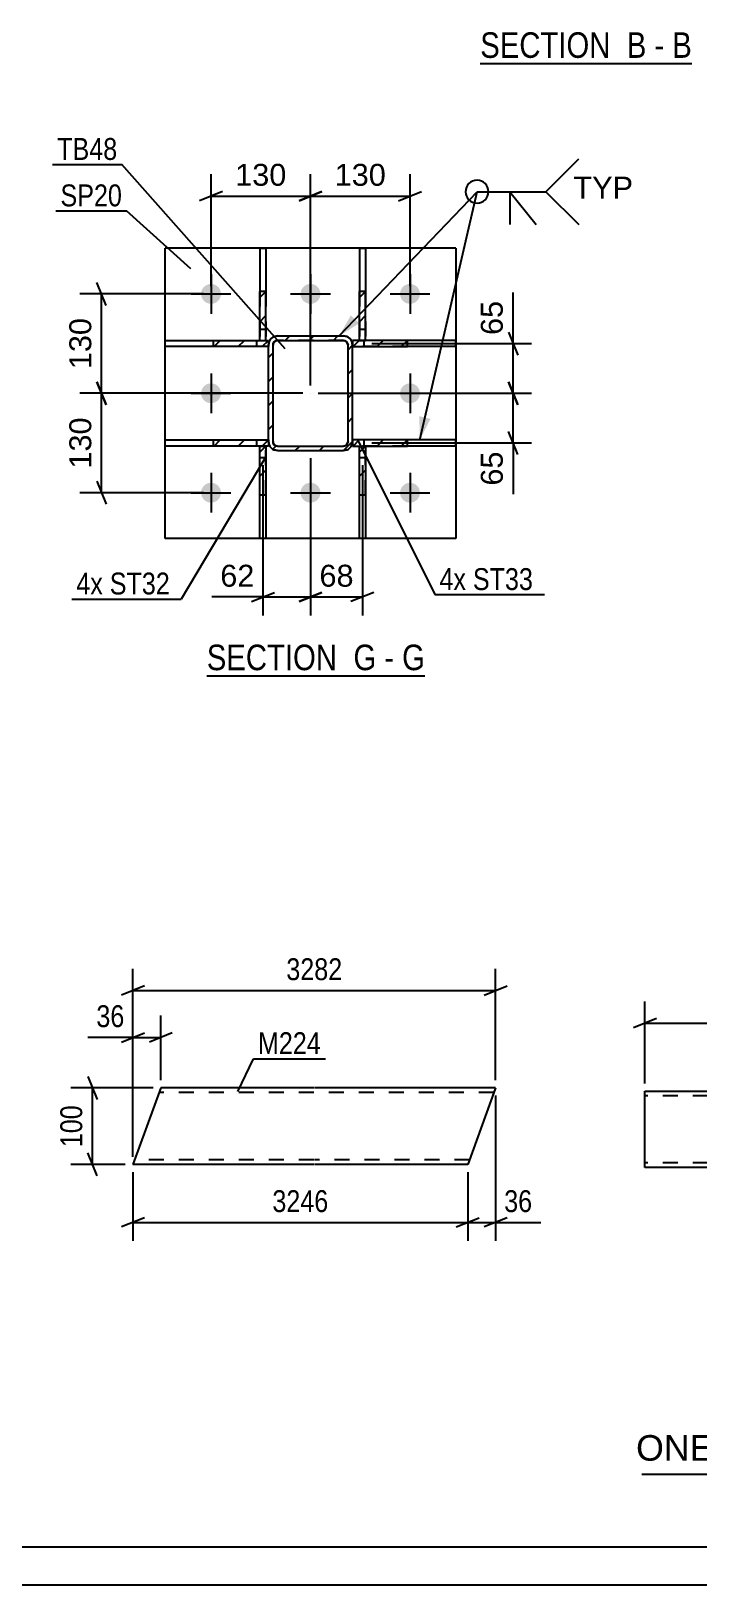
# Model space of a CAD drawing. Header units: millimetres. Extents: x 0 to 841, y 0 to 594.
# Drawn here: x 323.2 to 410.3, y 0 to 203.2 of the extents above; entities that cross this region are included whole.
import ezdxf

# ---------------------------------------------------------------- set-up
doc = ezdxf.new("R2010")
doc.units = ezdxf.units.MM
doc.linetypes.add('DXK_LINE_DOT2', pattern=[3.9198, 1.9599, -1.9599])
doc.linetypes.add('DXK_LINE_DOT3', pattern=[5.9187, 2.979, -0.9799, 0.9799, -0.9799])
doc.styles.add('Arial', font='ARIAL.TTF', dxfattribs={"height": 0.2})
doc.styles.add('Arial Narrow', font='ARIALN.TTF', dxfattribs={"height": 0.2})

# ---------------------------------------------------------------- blocks, each defined once
blk = doc.blocks.new('Unknown-318895815-18 - 1502')
at = {"color": 6, "linetype": 'Continuous'}
blk.add_line((346.15, 118.88), (374.65, 118.88), dxfattribs=at)
at = {"color": 0, "linetype": 'Continuous'}
for points in [[(364.26, 119.63), (364.26, 123.13), (346.15, 123.13), (346.15, 119.63)], [(368.29, 119.63), (368.29, 123.13), (365.31, 123.13), (365.31, 119.63)], [(370.62, 119.63), (370.62, 123.13), (369.34, 123.13), (369.34, 119.63)], [(374.65, 119.63), (374.65, 123.13), (371.67, 123.13), (371.67, 119.63)]]:
    blk.add_wipeout(points, dxfattribs=at)
at = {"color": 7, "linetype": 'Continuous', "style": 'Arial Narrow'}
for s, p in [('SECTION ', (346.15, 119.63)), ('G', (365.31, 119.63)), ('G', (371.67, 119.63)), ('-', (369.34, 119.63))]:
    blk.add_text(s, height=3.34, dxfattribs=at).set_placement(p)
blk = doc.blocks.new('Unknown-318895815-1115')
at = {"color": 5, "linetype": 'Continuous'}
for p, q in [((5, 5), (836, 5)), ((0, 0), (841, 0))]:
    blk.add_line(p, q, dxfattribs=at)
blk = doc.blocks.new('Unknown-318895815-17 - 4507')
at = {"color": 6, "linetype": 'Continuous'}
blk.add_line((381.88, 198.96), (409.52, 198.96), dxfattribs=at)
at = {"color": 0, "linetype": 'Continuous'}
for points in [[(399.98, 199.71), (399.98, 203.21), (381.88, 203.21), (381.88, 199.71)], [(403.59, 199.71), (403.59, 203.21), (401.03, 203.21), (401.03, 199.71)], [(405.92, 199.71), (405.92, 203.21), (404.64, 203.21), (404.64, 199.71)], [(409.52, 199.71), (409.52, 203.21), (406.97, 203.21), (406.97, 199.71)]]:
    blk.add_wipeout(points, dxfattribs=at)
at = {"color": 7, "linetype": 'Continuous', "style": 'Arial Narrow'}
for s, p in [('SECTION ', (381.88, 199.71)), ('B', (401.03, 199.71)), ('-', (404.64, 199.71)), ('B', (406.97, 199.71))]:
    blk.add_text(s, height=3.34, dxfattribs=at).set_placement(p)
blk = doc.blocks.new('Part-318895815-1644 - 1502')
at = {"linetype": 'Continuous'}
h = blk.add_hatch(dxfattribs=at)
h.set_pattern_fill('', scale=0.7, style=0, pattern_type=0)
h.set_pattern_definition([(45, (372.3562, 162.7426), (-1.57154, 1.57154), [])])
h.paths.add_polyline_path([(372.36, 161.94), (372.36, 162.74), (365.2, 162.74), (365.2, 161.94)])
at = {"color": 7, "linetype": 'DXK_LINE_DOT2'}
for p, q in [((372.36, 162.74), (365.2, 162.74)), ((365.2, 162.74), (365.2, 161.94)), ((366.7, 161.94), (366.7, 162.74)), ((372.36, 161.94), (365.2, 161.94))]:
    blk.add_line(p, q, dxfattribs=at)
at = {"color": 2, "linetype": 'Continuous'}
for p, q in [((372.36, 162.74), (365.2, 162.74)), ((365.2, 162.74), (365.2, 161.94)), ((378.7, 162.74), (372.36, 162.74)), ((372.36, 161.94), (372.36, 162.74)), ((378.7, 161.94), (378.7, 162.74)), ((365.2, 161.94), (372.36, 161.94)), ((378.7, 161.94), (372.36, 161.94))]:
    blk.add_line(p, q, dxfattribs=at)
blk = doc.blocks.new('Part-318895815-1580 - 1502')
at = {"linetype": 'Continuous'}
h = blk.add_hatch(dxfattribs=at)
h.set_pattern_fill('', scale=0.7, style=0, pattern_type=0)
h.set_pattern_definition([(45, (354.1989, 162.7429), (-1.57154, 1.57154), [])])
h.paths.add_polyline_path([(354.2, 161.94), (354.2, 162.74), (347.04, 162.74), (347.04, 161.94)])
at = {"color": 2, "linetype": 'Continuous'}
for p, q in [((340.7, 161.94), (340.7, 162.74)), ((340.7, 162.74), (347.04, 162.74)), ((347.04, 162.74), (354.2, 162.74)), ((347.04, 161.94), (347.04, 162.74)), ((354.2, 162.74), (354.2, 161.94)), ((347.04, 161.94), (340.7, 161.94)), ((354.2, 161.94), (347.04, 161.94))]:
    blk.add_line(p, q, dxfattribs=at)
at = {"color": 7, "linetype": 'DXK_LINE_DOT2'}
for p, q in [((347.04, 162.74), (354.2, 162.74)), ((352.7, 161.94), (352.7, 162.74)), ((354.2, 162.74), (354.2, 161.94)), ((354.2, 161.94), (347.04, 161.94))]:
    blk.add_line(p, q, dxfattribs=at)
blk = doc.blocks.new('Part-318895815-1615 - 1502')
at = {"linetype": 'Continuous'}
h = blk.add_hatch(dxfattribs=at)
h.set_pattern_fill('', scale=0.7, style=0, pattern_type=0)
h.set_pattern_definition([(45, (353.8833, 148.9323), (-1.57154, 1.57154), [])])
h.paths.add_polyline_path([(353.88, 142.52), (353.88, 148.93), (353.08, 148.93), (353.08, 142.52)])
at = {"color": 7, "linetype": 'DXK_LINE_DOT2'}
for p, q in [((353.08, 142.52), (353.08, 148.93)), ((353.08, 148.93), (353.88, 148.93)), ((353.88, 142.52), (353.88, 148.93)), ((353.08, 147.43), (353.88, 147.43))]:
    blk.add_line(p, q, dxfattribs=at)
at = {"color": 2, "linetype": 'Continuous'}
for p, q in [((353.08, 142.52), (353.08, 148.93)), ((353.08, 148.93), (353.88, 148.93)), ((353.88, 148.93), (353.88, 142.52)), ((353.08, 136.84), (353.08, 142.52)), ((353.88, 142.52), (353.08, 142.52)), ((353.88, 142.52), (353.88, 136.84)), ((353.88, 136.84), (353.08, 136.84))]:
    blk.add_line(p, q, dxfattribs=at)
blk = doc.blocks.new('Part-318895815-1575 - 1502')
at = {"linetype": 'Continuous'}
h = blk.add_hatch(dxfattribs=at)
h.set_pattern_fill('', scale=0.7, style=0, pattern_type=0)
h.set_pattern_definition([(45, (372.3562, 149.7426), (-1.57154, 1.57154), [])])
h.paths.add_polyline_path([(372.36, 148.94), (372.36, 149.74), (365.2, 149.74), (365.2, 148.94)])
at = {"color": 7, "linetype": 'DXK_LINE_DOT2'}
for p, q in [((372.36, 149.74), (365.2, 149.74)), ((365.2, 149.74), (365.2, 148.94)), ((372.36, 148.94), (365.2, 148.94)), ((366.7, 148.94), (366.7, 149.74))]:
    blk.add_line(p, q, dxfattribs=at)
at = {"color": 2, "linetype": 'Continuous'}
for p, q in [((372.36, 149.74), (365.2, 149.74)), ((365.2, 149.74), (365.2, 148.94)), ((365.2, 148.94), (372.36, 148.94)), ((378.7, 149.74), (372.36, 149.74)), ((372.36, 148.94), (372.36, 149.74)), ((378.7, 148.94), (372.36, 148.94)), ((378.7, 148.94), (378.7, 149.74))]:
    blk.add_line(p, q, dxfattribs=at)
blk = doc.blocks.new('Part-318895815-1585 - 1502')
at = {"linetype": 'Continuous'}
h = blk.add_hatch(dxfattribs=at)
h.set_pattern_fill('', scale=0.7, style=0, pattern_type=0)
h.set_pattern_definition([(45, (354.1989, 149.7429), (-1.57154, 1.57154), [])])
h.paths.add_polyline_path([(354.2, 148.94), (354.2, 149.74), (347.04, 149.74), (347.04, 148.94)])
at = {"color": 2, "linetype": 'Continuous'}
for p, q in [((340.7, 148.94), (340.7, 149.74)), ((340.7, 149.74), (347.04, 149.74)), ((347.04, 148.94), (340.7, 148.94)), ((347.04, 149.74), (354.2, 149.74)), ((347.04, 148.94), (347.04, 149.74)), ((354.2, 148.94), (347.04, 148.94)), ((354.2, 149.74), (354.2, 148.94))]:
    blk.add_line(p, q, dxfattribs=at)
at = {"color": 7, "linetype": 'DXK_LINE_DOT2'}
for p, q in [((347.04, 149.74), (354.2, 149.74)), ((354.2, 148.94), (347.04, 148.94)), ((352.7, 148.94), (352.7, 149.74)), ((354.2, 149.74), (354.2, 148.94))]:
    blk.add_line(p, q, dxfattribs=at)
blk = doc.blocks.new('Part-318895815-1600 - 1502')
at = {"linetype": 'Continuous'}
h = blk.add_hatch(dxfattribs=at)
h.set_pattern_fill('', scale=0.7, style=0, pattern_type=0)
h.set_pattern_definition([(45, (366.8833, 169.153), (-1.57154, 1.57154), [])])
h.paths.add_polyline_path([(366.88, 162.73), (366.88, 169.15), (366.08, 169.15), (366.08, 162.73)])
at = {"color": 2, "linetype": 'Continuous'}
for p, q in [((366.08, 174.84), (366.08, 169.15)), ((366.08, 174.84), (366.88, 174.84)), ((366.88, 174.84), (366.88, 169.15)), ((366.08, 162.73), (366.08, 169.15)), ((366.88, 169.15), (366.08, 169.15)), ((366.88, 162.73), (366.88, 169.15)), ((366.08, 162.73), (366.88, 162.73))]:
    blk.add_line(p, q, dxfattribs=at)
at = {"color": 7, "linetype": 'DXK_LINE_DOT2'}
for p, q in [((366.08, 169.15), (366.08, 162.73)), ((366.88, 169.15), (366.88, 162.73)), ((366.08, 164.23), (366.88, 164.23)), ((366.08, 162.73), (366.88, 162.73))]:
    blk.add_line(p, q, dxfattribs=at)
blk = doc.blocks.new('Part-318895815-1605 - 1502')
at = {"linetype": 'Continuous'}
h = blk.add_hatch(dxfattribs=at)
h.set_pattern_fill('', scale=0.7, style=0, pattern_type=0)
h.set_pattern_definition([(45, (353.8838, 169.153), (-1.57154, 1.57154), [])])
h.paths.add_polyline_path([(353.88, 162.73), (353.88, 169.15), (353.08, 169.15), (353.08, 162.73)])
at = {"color": 2, "linetype": 'Continuous'}
for p, q in [((353.08, 174.84), (353.08, 169.15)), ((353.08, 174.84), (353.88, 174.84)), ((353.88, 174.84), (353.88, 169.15)), ((353.08, 162.73), (353.08, 169.15)), ((353.88, 169.15), (353.08, 169.15)), ((353.88, 162.73), (353.88, 169.15)), ((353.08, 162.73), (353.88, 162.73))]:
    blk.add_line(p, q, dxfattribs=at)
at = {"color": 7, "linetype": 'DXK_LINE_DOT2'}
for p, q in [((353.08, 169.15), (353.08, 162.73)), ((353.88, 169.15), (353.88, 162.73)), ((353.08, 164.23), (353.88, 164.23)), ((353.08, 162.73), (353.88, 162.73))]:
    blk.add_line(p, q, dxfattribs=at)
blk = doc.blocks.new('Part-318895815-1610 - 1502')
at = {"linetype": 'Continuous'}
h = blk.add_hatch(dxfattribs=at)
h.set_pattern_fill('', scale=0.7, style=0, pattern_type=0)
h.set_pattern_definition([(45, (366.8827, 148.9323), (-1.57154, 1.57154), [])])
h.paths.add_polyline_path([(366.88, 142.52), (366.88, 148.93), (366.08, 148.93), (366.08, 142.52)])
at = {"color": 7, "linetype": 'DXK_LINE_DOT2'}
for p, q in [((366.08, 142.52), (366.08, 148.93)), ((366.08, 148.93), (366.88, 148.93)), ((366.88, 142.52), (366.88, 148.93)), ((366.08, 147.43), (366.88, 147.43))]:
    blk.add_line(p, q, dxfattribs=at)
at = {"color": 2, "linetype": 'Continuous'}
for p, q in [((366.08, 142.52), (366.08, 148.93)), ((366.08, 148.93), (366.88, 148.93)), ((366.88, 148.93), (366.88, 142.52)), ((366.08, 136.84), (366.08, 142.52)), ((366.88, 142.52), (366.08, 142.52)), ((366.88, 142.52), (366.88, 136.84)), ((366.88, 136.84), (366.08, 136.84))]:
    blk.add_line(p, q, dxfattribs=at)
blk = doc.blocks.new('Part-318895815-1630 - 1502')
at = {"linetype": 'Continuous'}
h = blk.add_hatch(dxfattribs=at)
h.set_pattern_fill('', scale=0.7, style=0, pattern_type=0)
h.set_pattern_definition([(45, (365.199, 149.54), (-1.57154, 1.57154), [])])
h.paths.add_polyline_path([(365.11, 149.08), (365.2, 149.54), (365.2, 162.14), (365.11, 162.6), (364.85, 162.99), (364.46, 163.25), (364, 163.34), (355.4, 163.34), (354.94, 163.25), (354.55, 162.99), (354.29, 162.6), (354.2, 162.14), (354.2, 149.54), (354.29, 149.08), (354.55, 148.69), (354.94, 148.43), (355.4, 148.34), (364, 148.34), (364.46, 148.43), (364.85, 148.69)])
h.paths.add_polyline_path([(364.23, 148.99), (364, 148.94), (355.4, 148.94), (355.17, 148.99), (354.97, 149.12), (354.84, 149.31), (354.8, 149.54), (354.8, 162.14), (354.84, 162.37), (354.97, 162.56), (355.17, 162.69), (355.4, 162.74), (364, 162.74), (364.23, 162.69), (364.42, 162.56), (364.55, 162.37), (364.6, 162.14), (364.6, 149.54), (364.55, 149.31), (364.42, 149.12)])
at = {"color": 7, "linetype": 'DXK_LINE_DOT2'}
for p, q in [((354.2, 162.14), (354.29, 162.6)), ((354.94, 163.25), (355.4, 163.34)), ((355.17, 162.69), (354.97, 162.56)), ((355.4, 162.74), (355.17, 162.69)), ((355.4, 163.34), (364, 163.34)), ((364, 162.74), (355.4, 162.74)), ((364, 163.34), (364.46, 163.25)), ((364.23, 162.69), (364, 162.74)), ((364.42, 162.56), (364.23, 162.69)), ((365.11, 162.6), (365.2, 162.14)), ((354.2, 149.54), (354.2, 162.14)), ((354.84, 162.37), (354.8, 162.14)), ((354.8, 149.54), (354.8, 162.14)), ((354.97, 162.56), (354.84, 162.37)), ((364.55, 162.37), (364.42, 162.56)), ((364.6, 162.14), (364.55, 162.37)), ((364.6, 149.54), (364.6, 162.14)), ((365.2, 149.54), (365.2, 162.14)), ((354.29, 149.08), (354.2, 149.54)), ((354.8, 149.54), (354.84, 149.31)), ((354.84, 149.31), (354.97, 149.12)), ((355.4, 148.34), (354.94, 148.43)), ((354.97, 149.12), (355.17, 148.99)), ((355.17, 148.99), (355.4, 148.94)), ((355.4, 148.94), (364, 148.94)), ((364, 148.94), (364.23, 148.99)), ((364.46, 148.43), (364, 148.34)), ((364.23, 148.99), (364.42, 149.12)), ((364.42, 149.12), (364.55, 149.31)), ((364.55, 149.31), (364.6, 149.54)), ((365.2, 149.54), (365.11, 149.08)), ((355.4, 148.34), (364, 148.34))]:
    blk.add_line(p, q, dxfattribs=at)
at = {"color": 2, "linetype": 'Continuous'}
for p, q in [((354.29, 162.6), (354.2, 162.14)), ((355.4, 163.34), (354.94, 163.25)), ((354.97, 162.56), (355.17, 162.69)), ((355.17, 162.69), (355.4, 162.74)), ((355.4, 163.34), (364, 163.34)), ((355.4, 162.74), (364, 162.74)), ((364.46, 163.25), (364, 163.34)), ((364, 162.74), (364.23, 162.69)), ((364.23, 162.69), (364.42, 162.56)), ((365.2, 162.14), (365.11, 162.6)), ((354.2, 149.54), (354.2, 162.14)), ((354.8, 162.14), (354.84, 162.37)), ((354.8, 149.54), (354.8, 162.14)), ((354.84, 162.37), (354.97, 162.56)), ((364.42, 162.56), (364.55, 162.37)), ((364.55, 162.37), (364.6, 162.14)), ((364.6, 149.54), (364.6, 162.14)), ((365.2, 149.54), (365.2, 162.14)), ((354.2, 149.54), (354.29, 149.08)), ((354.84, 149.31), (354.8, 149.54)), ((354.97, 149.12), (354.84, 149.31)), ((354.94, 148.43), (355.4, 148.34)), ((355.17, 148.99), (354.97, 149.12)), ((355.4, 148.94), (355.17, 148.99)), ((355.4, 148.94), (364, 148.94)), ((364.23, 148.99), (364, 148.94)), ((364, 148.34), (364.46, 148.43)), ((364.42, 149.12), (364.23, 148.99)), ((364.55, 149.31), (364.42, 149.12)), ((364.6, 149.54), (364.55, 149.31)), ((365.11, 149.08), (365.2, 149.54)), ((355.4, 148.34), (364, 148.34))]:
    blk.add_line(p, q, dxfattribs=at)
at = {"color": 7, "linetype": 'DXK_LINE_DOT3'}
blk.add_line((359.7, 155.84), (359.7, 155.84), dxfattribs=at)
at = {"color": 7, "linetype": 'DXK_LINE_DOT2'}
for centre, start, end in [((355.4, 162.14), 112.5, 157.5), ((364, 162.14), 22.5, 67.5), ((355.4, 149.54), 202.5, 247.5), ((364, 149.54), 292.5, 337.5)]:
    blk.add_arc(centre, 1.2, start, end, dxfattribs=at)
at = {"color": 2, "linetype": 'Continuous'}
for centre, start, end in [((355.4, 162.14), 112.5, 157.5), ((364, 162.14), 22.5, 67.5), ((355.4, 149.54), 202.5, 247.5), ((364, 149.54), 292.5, 337.5)]:
    blk.add_arc(centre, 1.2, start, end, dxfattribs=at)
blk = doc.blocks.new('Part-318895815-1660 - 1502')
at = {"color": 2, "linetype": 'Continuous'}
for p, q in [((378.7, 174.84), (340.7, 174.84)), ((340.7, 136.84), (340.7, 174.84)), ((378.7, 174.84), (378.7, 136.84)), ((378.7, 136.84), (340.7, 136.84))]:
    blk.add_line(p, q, dxfattribs=at)
blk = doc.blocks.new('Bolt-318895815-1701 - 1502')
at = {"linetype": 'Continuous'}
for points in [[(348, 168.84, -1), (345.4, 168.84, -1)], [(361, 168.84, -1), (358.4, 168.84, -1)], [(374, 168.84, -1), (371.4, 168.84, -1)], [(348, 155.84, -1), (345.4, 155.84, -1)], [(374, 155.84, -1), (371.4, 155.84, -1)], [(348, 142.84, -1), (345.4, 142.84, -1)], [(361, 142.84, -1), (358.4, 142.84, -1)], [(374, 142.84, -1), (371.4, 142.84, -1)]]:
    blk.add_hatch(color=1, dxfattribs=at).paths.add_polyline_path(points)
at = {"color": 1, "linetype": 'Continuous'}
for p, q in [((346.7, 171.44), (346.7, 166.24)), ((359.7, 171.44), (359.7, 166.24)), ((372.7, 171.44), (372.7, 166.24)), ((344.1, 168.84), (349.3, 168.84)), ((357.1, 168.84), (362.3, 168.84)), ((370.1, 168.84), (375.3, 168.84)), ((346.7, 158.44), (346.7, 153.24)), ((372.7, 158.44), (372.7, 153.24)), ((344.1, 155.84), (349.3, 155.84)), ((370.1, 155.84), (375.3, 155.84)), ((346.7, 145.44), (346.7, 140.24)), ((359.7, 145.44), (359.7, 140.24)), ((372.7, 145.44), (372.7, 140.24)), ((344.1, 142.84), (349.3, 142.84)), ((357.1, 142.84), (362.3, 142.84)), ((370.1, 142.84), (375.3, 142.84))]:
    blk.add_line(p, q, dxfattribs=at)
blk = doc.blocks.new('Part-318895815-5775 - 5769')
at = {"color": 2, "linetype": 'Continuous'}
for p, q in [((340.14, 65), (336.5, 55)), ((360.14, 65), (340.14, 65)), ((383.88, 65), (360.24, 65)), ((383.85, 64.9), (380.24, 55)), ((383.88, 65), (383.85, 64.9)), ((360.14, 55), (336.5, 55)), ((380.24, 55), (360.24, 55))]:
    blk.add_line(p, q, dxfattribs=at)
at = {"color": 7, "linetype": 'DXK_LINE_DOT2'}
for p, q in [((360.14, 64.4), (339.92, 64.4)), ((383.66, 64.4), (360.24, 64.4)), ((336.72, 55.6), (336.74, 55.64)), ((360.14, 55.6), (336.72, 55.6)), ((380.46, 55.6), (360.24, 55.6)), ((380.46, 55.6), (380.48, 55.64))]:
    blk.add_line(p, q, dxfattribs=at)
blk = doc.blocks.new('Part-318895815-6869 - 6863')
at = {"color": 2, "linetype": 'Continuous'}
for p, q in [((403.39, 54.58), (403.39, 64.58)), ((403.39, 64.58), (423.39, 64.58)), ((423.49, 64.58), (444.81, 64.58)), ((444.8, 64.49), (443.49, 54.58)), ((444.81, 64.58), (444.8, 64.49)), ((423.39, 54.58), (403.39, 54.58)), ((443.49, 54.58), (423.49, 54.58))]:
    blk.add_line(p, q, dxfattribs=at)
at = {"color": 7, "linetype": 'DXK_LINE_DOT2'}
for p, q in [((423.39, 63.98), (403.39, 63.98)), ((444.73, 63.98), (423.49, 63.98)), ((403.39, 55.18), (403.39, 55.23)), ((423.39, 55.18), (403.39, 55.18)), ((443.57, 55.18), (423.49, 55.18)), ((443.57, 55.18), (443.58, 55.23))]:
    blk.add_line(p, q, dxfattribs=at)
blk = doc.blocks.new('StraightDimension-318895815-1816 - 1502')
at = {"color": 7, "linetype": 'Continuous'}
for p, q in [((333, 154.34), (331.8, 157.34)), ((358.7, 155.84), (329.55, 155.84)), ((332.4, 142.84), (332.4, 155.84)), ((331.8, 144.34), (333, 141.34)), ((345.7, 142.84), (329.55, 142.84))]:
    blk.add_line(p, q, dxfattribs=at)
at = {"color": 0}
blk.add_wipeout([(331.65, 153.28), (327.45, 153.28), (327.45, 145.4), (331.65, 145.4)], dxfattribs=at)
at = {"color": 3, "style": 'Arial'}
blk.add_text('130', height=2.865, rotation=90.0002, dxfattribs=at).set_placement((331.05, 146))
blk = doc.blocks.new('StraightDimension-318895815-1777 - 1502')
at = {"color": 7, "linetype": 'Continuous'}
for p, q in [((385.57, 157.34), (386.77, 154.34)), ((360.7, 155.84), (388.57, 155.84)), ((386.17, 149.34), (386.17, 155.84)), ((386.77, 147.84), (385.57, 150.84)), ((367.7, 149.34), (388.57, 149.34))]:
    blk.add_line(p, q, dxfattribs=at)
at = {"color": 0}
blk.add_wipeout([(385.42, 148.82), (381.22, 148.82), (381.22, 143.17), (385.42, 143.17)], dxfattribs=at)
at = {"color": 7, "linetype": 'Continuous'}
blk.add_line((386.17, 149.34), (386.17, 142.65), dxfattribs=at)
blk.add_line((386.17, 149.34), (386.17, 142.65), dxfattribs=at)
at = {"color": 3, "style": 'Arial'}
blk.add_text('65', height=2.865, rotation=90.0002, dxfattribs=at).set_placement((384.82, 143.77))
blk = doc.blocks.new('StraightDimension-318895815-1744 - 1502')
at = {"color": 7, "linetype": 'Continuous'}
for p, q in [((346.7, 169.84), (346.7, 184.48)), ((359.7, 156.84), (359.7, 184.48)), ((348.2, 182.23), (345.2, 181.03)), ((346.7, 181.63), (359.7, 181.63)), ((358.2, 181.03), (361.2, 182.23))]:
    blk.add_line(p, q, dxfattribs=at)
at = {"color": 0}
blk.add_wipeout([(357.13, 182.38), (357.13, 186.58), (349.26, 186.58), (349.26, 182.38)], dxfattribs=at)
at = {"color": 3, "style": 'Arial'}
blk.add_text('130', height=2.865, dxfattribs=at).set_placement((349.86, 182.98))
blk = doc.blocks.new('StraightDimension-318895815-1760 - 1502')
at = {"color": 7, "linetype": 'Continuous'}
for p, q in [((359.7, 156.84), (359.7, 184.48)), ((372.7, 169.84), (372.7, 184.48)), ((361.2, 182.23), (358.2, 181.03)), ((359.7, 181.63), (372.7, 181.63)), ((371.2, 181.03), (374.2, 182.23))]:
    blk.add_line(p, q, dxfattribs=at)
at = {"color": 0}
blk.add_wipeout([(370.13, 182.38), (370.13, 186.58), (362.26, 186.58), (362.26, 182.38)], dxfattribs=at)
at = {"color": 3, "style": 'Arial'}
blk.add_text('130', height=2.865, dxfattribs=at).set_placement((362.86, 182.98))
blk = doc.blocks.new('StraightDimension-318895815-1791 - 1502')
at = {"color": 7, "linetype": 'Continuous'}
for p, q in [((385.57, 163.84), (386.77, 160.84)), ((367.7, 162.34), (388.57, 162.34)), ((386.17, 155.84), (386.17, 162.34)), ((386.77, 154.34), (385.57, 157.34)), ((360.7, 155.84), (388.57, 155.84))]:
    blk.add_line(p, q, dxfattribs=at)
at = {"color": 0}
blk.add_wipeout([(385.42, 168.51), (381.22, 168.51), (381.22, 162.87), (385.42, 162.87)], dxfattribs=at)
at = {"color": 7, "linetype": 'Continuous'}
blk.add_line((386.17, 162.34), (386.17, 169.04), dxfattribs=at)
blk.add_line((386.17, 162.34), (386.17, 169.04), dxfattribs=at)
at = {"color": 3, "style": 'Arial'}
blk.add_text('65', height=2.865, rotation=90.0002, dxfattribs=at).set_placement((384.82, 163.47))
blk = doc.blocks.new('StraightDimension-318895815-1804 - 1502')
at = {"color": 7, "linetype": 'Continuous'}
for p, q in [((353.48, 146.43), (353.48, 126.8)), ((359.7, 147.34), (359.7, 126.8)), ((351.98, 128.6), (354.98, 129.8)), ((353.48, 129.2), (359.7, 129.2)), ((361.2, 129.8), (358.2, 128.6))]:
    blk.add_line(p, q, dxfattribs=at)
at = {"color": 0}
blk.add_wipeout([(352.96, 129.95), (352.96, 134.15), (347.31, 134.15), (347.31, 129.95)], dxfattribs=at)
at = {"color": 7, "linetype": 'Continuous'}
blk.add_line((353.48, 129.2), (346.79, 129.2), dxfattribs=at)
blk.add_line((353.48, 129.2), (346.79, 129.2), dxfattribs=at)
at = {"color": 3, "style": 'Arial'}
blk.add_text('62', height=2.865, dxfattribs=at).set_placement((347.91, 130.55))
blk = doc.blocks.new('StraightDimension-318895815-1810 - 1502')
at = {"color": 7, "linetype": 'Continuous'}
for p, q in [((359.7, 147.34), (359.7, 126.8)), ((366.48, 146.43), (366.48, 126.8)), ((358.2, 128.6), (361.2, 129.8)), ((359.7, 129.2), (366.48, 129.2)), ((367.98, 129.8), (364.98, 128.6))]:
    blk.add_line(p, q, dxfattribs=at)
at = {"color": 0}
blk.add_wipeout([(365.91, 129.95), (365.91, 134.15), (360.27, 134.15), (360.27, 129.95)], dxfattribs=at)
at = {"color": 3, "style": 'Arial'}
blk.add_text('68', height=2.865, dxfattribs=at).set_placement((360.87, 130.55))
blk = doc.blocks.new('StraightDimension-318895815-1832 - 1502')
at = {"color": 7, "linetype": 'Continuous'}
for p, q in [((345.7, 168.84), (329.55, 168.84)), ((333, 167.34), (331.8, 170.34)), ((332.4, 155.84), (332.4, 168.84)), ((331.8, 157.34), (333, 154.34)), ((358.7, 155.84), (329.55, 155.84))]:
    blk.add_line(p, q, dxfattribs=at)
at = {"color": 0}
blk.add_wipeout([(331.65, 166.28), (327.45, 166.28), (327.45, 158.4), (331.65, 158.4)], dxfattribs=at)
at = {"color": 3, "style": 'Arial'}
blk.add_text('130', height=2.865, rotation=90.0002, dxfattribs=at).set_placement((331.05, 159))
blk = doc.blocks.new('StraightDimension-318895815-5779 - 5769')
at = {"color": 7, "linetype": 'Continuous'}
for p, q in [((383.88, 64), (383.88, 45.01)), ((380.24, 54), (380.24, 45.01)), ((378.74, 46.81), (381.74, 48.01)), ((380.24, 47.41), (383.88, 47.41)), ((385.38, 48.01), (382.38, 46.81))]:
    blk.add_line(p, q, dxfattribs=at)
at = {"color": 0}
blk.add_wipeout([(389.26, 48.16), (389.26, 52.36), (384.41, 52.36), (384.41, 48.16)], dxfattribs=at)
at = {"color": 7, "linetype": 'Continuous'}
blk.add_line((383.88, 47.41), (389.79, 47.41), dxfattribs=at)
blk.add_line((383.88, 47.41), (389.79, 47.41), dxfattribs=at)
at = {"color": 3, "style": 'Arial Narrow'}
blk.add_text('36', height=2.863, dxfattribs=at).set_placement((385.01, 48.76))
blk = doc.blocks.new('StraightDimension-318895815-5796 - 5769')
at = {"color": 7, "linetype": 'Continuous'}
for p, q in [((336.5, 54), (336.5, 45.01)), ((380.24, 54), (380.24, 45.01)), ((338, 48.01), (335, 46.81)), ((336.5, 47.41), (380.24, 47.41)), ((378.74, 46.81), (381.74, 48.01))]:
    blk.add_line(p, q, dxfattribs=at)
at = {"color": 0}
blk.add_wipeout([(362.63, 48.16), (362.63, 52.36), (354.12, 52.36), (354.12, 48.16)], dxfattribs=at)
at = {"color": 3, "style": 'Arial Narrow'}
blk.add_text('3246', height=2.863, dxfattribs=at).set_placement((354.72, 48.76))
blk = doc.blocks.new('StraightDimension-318895815-5854 - 5769')
at = {"color": 7, "linetype": 'Continuous'}
for p, q in [((336.5, 56), (336.5, 80.59)), ((383.88, 66), (383.88, 80.59)), ((338, 78.34), (335, 77.14)), ((336.5, 77.74), (383.88, 77.74)), ((382.38, 77.14), (385.38, 78.34))]:
    blk.add_line(p, q, dxfattribs=at)
at = {"color": 0}
blk.add_wipeout([(364.45, 78.49), (364.45, 82.69), (355.94, 82.69), (355.94, 78.49)], dxfattribs=at)
at = {"color": 3, "style": 'Arial Narrow'}
blk.add_text('3282', height=2.863, dxfattribs=at).set_placement((356.54, 79.09))
blk = doc.blocks.new('StraightDimension-318895815-5814 - 5769')
at = {"color": 7, "linetype": 'Continuous'}
for p, q in [((336.5, 56), (336.5, 74.45)), ((340.14, 66), (340.14, 74.45)), ((335, 71), (338, 72.2)), ((336.5, 71.6), (340.14, 71.6)), ((341.64, 72.2), (338.64, 71))]:
    blk.add_line(p, q, dxfattribs=at)
at = {"color": 0}
blk.add_wipeout([(335.98, 72.35), (335.98, 76.55), (331.12, 76.55), (331.12, 72.35)], dxfattribs=at)
at = {"color": 7, "linetype": 'Continuous'}
blk.add_line((336.5, 71.6), (330.6, 71.6), dxfattribs=at)
blk.add_line((336.5, 71.6), (330.6, 71.6), dxfattribs=at)
at = {"color": 3, "style": 'Arial Narrow'}
blk.add_text('36', height=2.863, dxfattribs=at).set_placement((331.72, 72.95))
blk = doc.blocks.new('StraightDimension-318895815-5832 - 5769')
at = {"color": 7, "linetype": 'Continuous'}
for p, q in [((330.62, 66.5), (331.82, 63.5)), ((339.14, 65), (328.37, 65)), ((331.22, 55), (331.22, 65)), ((335.5, 55), (328.37, 55)), ((331.82, 53.5), (330.62, 56.5))]:
    blk.add_line(p, q, dxfattribs=at)
at = {"color": 0}
blk.add_wipeout([(330.47, 63.34), (326.27, 63.34), (326.27, 56.65), (330.47, 56.65)], dxfattribs=at)
at = {"color": 3, "style": 'Arial Narrow'}
blk.add_text('100', height=2.863, rotation=90.0002, dxfattribs=at).set_placement((329.87, 57.25))
blk = doc.blocks.new('StraightDimension-318895815-6908 - 6863')
at = {"color": 7, "linetype": 'Continuous'}
for p, q in [((403.39, 65.58), (403.39, 76.32)), ((444.81, 65.58), (444.81, 76.32)), ((404.89, 74.07), (401.89, 72.87)), ((403.39, 73.47), (444.81, 73.47)), ((443.31, 72.87), (446.31, 74.07))]:
    blk.add_line(p, q, dxfattribs=at)
at = {"color": 0}
blk.add_wipeout([(429.27, 74.22), (429.27, 78.42), (418.93, 78.42), (418.93, 74.22)], dxfattribs=at)
at = {"color": 3, "style": 'Arial Narrow'}
blk.add_text('16059', height=2.863, dxfattribs=at).set_placement((419.53, 74.82))
blk = doc.blocks.new('MarkSet-318895815-1898 - 1502')
at = {"color": 0}
blk.add_wipeout([(380.02, 130.11), (380.02, 133.11), (376.55, 133.11), (376.55, 130.11)], dxfattribs=at)
blk.add_wipeout([(380.02, 130.11), (380.02, 133.11), (376.55, 133.11), (376.55, 130.11)], dxfattribs=at)
at = {"color": 30, "linetype": 'Continuous'}
blk.add_line((365.96, 149.54), (375.95, 129.51), dxfattribs=at)
at = {"color": 0}
blk.add_wipeout([(388.78, 130.11), (388.78, 133.11), (380.92, 133.11), (380.92, 130.11)], dxfattribs=at)
blk.add_wipeout([(388.78, 130.11), (388.78, 133.11), (380.92, 133.11), (380.92, 130.11)], dxfattribs=at)
at = {"color": 30, "linetype": 'Continuous'}
blk.add_line((375.95, 129.51), (390.28, 129.51), dxfattribs=at)
at = {"color": 3, "style": 'Arial Narrow'}
for s, p in [('4x', (376.55, 130.11)), ('ST33', (380.92, 130.11))]:
    blk.add_text(s, height=2.863, dxfattribs=at).set_placement(p)
blk = doc.blocks.new('Mark-318895815-1626 - 1502')
at = {"color": 0}
blk.add_wipeout([(334.46, 186.36), (334.46, 189.36), (326.6, 189.36), (326.6, 186.36)], dxfattribs=at)
blk.add_wipeout([(334.46, 186.36), (334.46, 189.36), (326.6, 189.36), (326.6, 186.36)], dxfattribs=at)
at = {"color": 30, "linetype": 'Continuous'}
for p in [(326, 185.76), (356.38, 161.64)]:
    blk.add_line(p, (335.06, 185.76), dxfattribs=at)
at = {"color": 3, "style": 'Arial Narrow'}
blk.add_text('TB48', height=2.863, dxfattribs=at).set_placement((326.6, 186.36))
blk = doc.blocks.new('Mark-318895815-1656 - 1502')
at = {"color": 0}
blk.add_wipeout([(335.07, 180.29), (335.07, 183.29), (327.03, 183.29), (327.03, 180.29)], dxfattribs=at)
blk.add_wipeout([(335.07, 180.29), (335.07, 183.29), (327.03, 183.29), (327.03, 180.29)], dxfattribs=at)
at = {"color": 30, "linetype": 'Continuous'}
for p in [(326.43, 179.69), (344.08, 172.11)]:
    blk.add_line(p, (335.67, 179.69), dxfattribs=at)
at = {"color": 3, "style": 'Arial Narrow'}
blk.add_text('SP20', height=2.863, dxfattribs=at).set_placement((327.03, 180.29))
blk = doc.blocks.new('WeldMark-318895815-1848 - 1502')
at = {"linetype": 'Continuous'}
for points in [[(366.06, 164.99), (363.44, 163.34), (364.97, 166.03)], [(375.38, 152.5), (373.98, 149.74), (373.92, 152.83)]]:
    blk.add_hatch(color=30, dxfattribs=at).paths.add_polyline_path(points)
at = {"color": 30, "linetype": 'Continuous'}
for p, q in [((363.44, 163.34), (381.46, 182.2)), ((373.98, 149.74), (381.46, 182.2)), ((381.46, 182.2), (390.46, 182.2))]:
    blk.add_line(p, q, dxfattribs=at)
at = {"color": 3, "linetype": 'Continuous'}
for q in [(389.17, 177.91), (385.75, 177.91)]:
    blk.add_line((385.75, 182.2), q, dxfattribs=at)
for start, end in [(90, 270), (270, 90)]:
    blk.add_arc((381.46, 182.2), 1.5, start, end, dxfattribs=at)
at = {"color": 0, "linetype": 'Continuous'}
blk.add_wipeout([(401.84, 181.3), (401.84, 184.3), (394.06, 184.3), (394.06, 181.3)], dxfattribs=at)
blk.add_wipeout([(401.84, 181.3), (401.84, 184.3), (394.06, 184.3), (394.06, 181.3)], dxfattribs=at)
at = {"color": 3, "linetype": 'Continuous'}
for q in [(394.75, 186.49), (394.75, 177.91)]:
    blk.add_line((390.46, 182.2), q, dxfattribs=at)
at = {"color": 3, "linetype": 'Continuous', "style": 'Arial'}
blk.add_text('TYP', height=2.865, dxfattribs=at).set_placement((394.06, 181.3))
blk = doc.blocks.new('MarkSet-318895815-1928 - 1502')
at = {"color": 30, "linetype": 'Continuous'}
blk.add_line((353.88, 147.51), (342.82, 128.93), dxfattribs=at)
at = {"color": 0}
blk.add_wipeout([(332.57, 129.53), (332.57, 132.53), (329.1, 132.53), (329.1, 129.53)], dxfattribs=at)
blk.add_wipeout([(332.57, 129.53), (332.57, 132.53), (329.1, 132.53), (329.1, 129.53)], dxfattribs=at)
blk.add_wipeout([(341.32, 129.53), (341.32, 132.53), (333.47, 132.53), (333.47, 129.53)], dxfattribs=at)
blk.add_wipeout([(341.32, 129.53), (341.32, 132.53), (333.47, 132.53), (333.47, 129.53)], dxfattribs=at)
at = {"color": 30, "linetype": 'Continuous'}
blk.add_line((328.5, 128.93), (342.82, 128.93), dxfattribs=at)
at = {"color": 3, "style": 'Arial Narrow'}
for s, p in [('4x', (329.1, 129.53)), ('ST32', (333.47, 129.53))]:
    blk.add_text(s, height=2.863, dxfattribs=at).set_placement(p)
blk = doc.blocks.new('Unknown-318895815-23459')
at = {"color": 7, "linetype": 'Continuous'}
blk.add_line((403, 14.5), (473, 14.5), dxfattribs=at)
at = {"color": 7, "style": 'Arial'}
blk.add_text('ONE-TRUSS MARKED AS TR488', height=3.3428, dxfattribs=at).set_placement((402.24, 16.25))
blk = doc.blocks.new('Mark-318895815-5771 - 5769')
at = {"color": 0}
blk.add_wipeout([(361.05, 69.42), (361.05, 72.42), (352.83, 72.42), (352.83, 69.42)], dxfattribs=at)
blk.add_wipeout([(361.05, 69.42), (361.05, 72.42), (352.83, 72.42), (352.83, 69.42)], dxfattribs=at)
at = {"color": 30, "linetype": 'Continuous'}
for p, q in [((350.2, 64.54), (352.23, 68.82)), ((352.23, 68.82), (361.65, 68.82))]:
    blk.add_line(p, q, dxfattribs=at)
at = {"color": 3, "style": 'Arial Narrow'}
blk.add_text('M224', height=2.863, dxfattribs=at).set_placement((352.83, 69.42))

msp = doc.modelspace()

# ---------------------------------------------------------------- block references
for name in ['Part-318895815-1660 - 1502', 'Part-318895815-1605 - 1502', 'Part-318895815-1600 - 1502', 'Bolt-318895815-1701 - 1502', 'Part-318895815-1580 - 1502', 'Part-318895815-1630 - 1502', 'Part-318895815-1644 - 1502', 'Part-318895815-1585 - 1502', 'Part-318895815-1615 - 1502', 'Part-318895815-1575 - 1502', 'Part-318895815-1610 - 1502', 'Unknown-318895815-18 - 1502', 'Part-318895815-5775 - 5769', 'Part-318895815-6869 - 6863', 'Unknown-318895815-23459']:
    msp.add_blockref(name, (0, 0))

# ---------------------------------------------------------------- next in the draw order: block references
msp.add_blockref('Unknown-318895815-1115', (0, 0))

# ---------------------------------------------------------------- next in the draw order: block references
for name in ['Unknown-318895815-17 - 4507', 'StraightDimension-318895815-1816 - 1502', 'StraightDimension-318895815-1777 - 1502', 'StraightDimension-318895815-6908 - 6863', 'StraightDimension-318895815-5779 - 5769']:
    msp.add_blockref(name, (0, 0))

# ---------------------------------------------------------------- next in the draw order: block references
for name in ['StraightDimension-318895815-1744 - 1502', 'StraightDimension-318895815-1804 - 1502', 'StraightDimension-318895815-5854 - 5769', 'StraightDimension-318895815-5796 - 5769']:
    msp.add_blockref(name, (0, 0))

# ---------------------------------------------------------------- next in the draw order: block references
for name in ['StraightDimension-318895815-1760 - 1502', 'MarkSet-318895815-1928 - 1502', 'StraightDimension-318895815-1810 - 1502', 'StraightDimension-318895815-5814 - 5769', 'Mark-318895815-5771 - 5769']:
    msp.add_blockref(name, (0, 0))

# ---------------------------------------------------------------- next in the draw order: block references
for name in ['StraightDimension-318895815-1832 - 1502', 'StraightDimension-318895815-1791 - 1502', 'MarkSet-318895815-1898 - 1502', 'StraightDimension-318895815-5832 - 5769']:
    msp.add_blockref(name, (0, 0))

# ---------------------------------------------------------------- next in the draw order: block references
for name in ['Mark-318895815-1626 - 1502', 'WeldMark-318895815-1848 - 1502']:
    msp.add_blockref(name, (0, 0))

# ---------------------------------------------------------------- next in the draw order: block references
msp.add_blockref('Mark-318895815-1656 - 1502', (0, 0))

doc.saveas('drawing.dxf')
